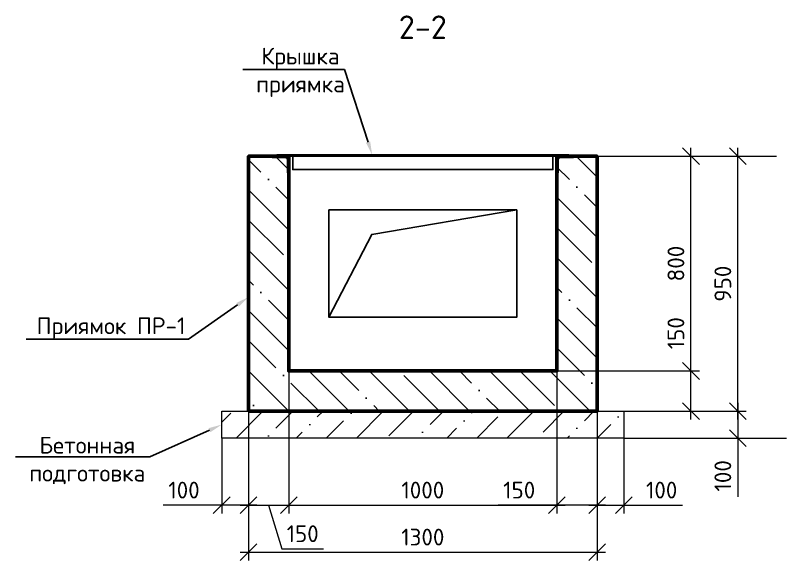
# Model space of a CAD drawing. Header units: millimetres. Extents: x 4377177 to 5189855, y -1123065 to -1017046.
# Drawn here: x 5141854 to 5144729, y -1095431 to -1093401 of the extents above; entities that cross this region are included whole.
import ezdxf
from ezdxf import colors
from ezdxf.entities.mleader import LeaderData, LeaderLine
from ezdxf.math import Vec2, Vec3

# ---------------------------------------------------------------- set-up
doc = ezdxf.new("R2010")
doc.units = ezdxf.units.MM
doc.layers.get('Defpoints').update_dxf_attribs({"color": 3})
for name, color, linetype, lineweight in [('второстепенные', 7, 'Continuous', 25), ('СПДС_ВЫНОСКИ', 7, 'Continuous', 18), ('СПДС_РАЗМЕРЫ', 7, 'Continuous', 18), ('Фундамент', 7, 'Continuous', 53), ('штриховка', 7, 'Continuous', 9)]:
    doc.layers.add(name, color=color, linetype=linetype, lineweight=lineweight)
doc.styles.add('ISOCPEUR', font='isocpeur.ttf')
doc.styles.add('ВНИПИТЕКСТ', font='isocpeui.ttf')
doc.styles.add('ГОСТ 2.304', font='isocpeur.ttf')
doc.dimstyles.new('СПДС$0', dxfattribs={"dimscale": 100, "dimtxt": 2.5, "dimasz": 2.5, "dimexe": 1.25, "dimexo": 0.004, "dimgap": 1, "dimtad": 1, "dimdec": 0, "dimtxsty": 'ВНИПИТЕКСТ', "dimblk": 'OBLIQUE', "dimcen": 0, "dimdle": 1.25, "dimclrd": 256, "dimclre": 256, "dimclrt": 256, "dimadec": 0, "dimazin": 2, "dimtfac": 1, "dimtdec": 0, "dimtmove": 1, "dimatfit": 3, "dimldrblk": 'NONE', "dimfxl": 1, "dimlwd": -1, "dimlwe": -1, "dimarcsym": 0})

# ---------------------------------------------------------------- blocks, each defined once
blk = doc.blocks.new('крышка')
at = {"ltscale": 50}
for points in [[(5156272.5, -1101388.9), (5156272.5, -1101393.9), (5155182.5, -1101393.9), (5155182.5, -1101388.9)], [(5155242.5, -1101393.9), (5156212.5, -1101393.9), (5156212.5, -1101443.9), (5155242.5, -1101443.9)]]:
    blk.add_lwpolyline(points, close=True, dxfattribs=at)
blk = doc.blocks.new('_Oblique')
at = {"color": 0, "linetype": 'ByBlock', "lineweight": -2}
blk.add_line((-0.5, -0.5), (0.5, 0.5), dxfattribs=at)
blk = doc.blocks.new('*D96')
at = {"layer": 'Defpoints', "color": 0, "linetype": 'Continuous', "ltscale": 0.166667, "transparency": 16777216}
for p in [(5144022.9, -1093924.9), (5144372.9, -1093924.9), (5143872.9, -1094724.9)]:
    blk.add_point(p, dxfattribs=at)
at = {"layer": 'СПДС_РАЗМЕРЫ', "linetype": 'Continuous', "ltscale": 0.166667, "transparency": 16777216}
for p, q in [((5144372.9, -1094756.2), (5144372.9, -1093893.7)), ((5144023, -1093924.9), (5144404.2, -1093924.9)), ((5143873, -1094724.9), (5144404.2, -1094724.9))]:
    blk.add_line(p, q, dxfattribs=at)
at = {"layer": 'СПДС_РАЗМЕРЫ', "linetype": 'Continuous', "ltscale": 0.166667, "transparency": 16777216, "xscale": 62.5, "yscale": 62.5, "zscale": 62.5}
for p, rotation in [((5144372.9, -1093924.9), 90), ((5144372.9, -1094724.9), 270)]:
    blk.add_blockref('_Oblique', p, dxfattribs=dict(at, rotation=rotation))
at = {"layer": 'СПДС_РАЗМЕРЫ', "linetype": 'Continuous', "ltscale": 0.166667, "transparency": 16777216, "insert": (5144316.7, -1094324.9), "char_height": 62.5, "attachment_point": 5, "rotation": 90, "style": 'ГОСТ 2.304'}
blk.add_mtext('800', dxfattribs=at)
blk = doc.blocks.new('_NONE')
blk = doc.blocks.new('*D97')
at = {"layer": 'Defpoints', "color": 0, "linetype": 'Continuous', "ltscale": 0.166667, "transparency": 16777216}
for p in [(5142722.9, -1094874.9), (5142622.9, -1094974.9), (5142622.9, -1095224.9)]:
    blk.add_point(p, dxfattribs=at)
at = {"layer": 'СПДС_РАЗМЕРЫ', "linetype": 'Continuous', "ltscale": 0.166667, "transparency": 16777216}
for p, q in [((5142722.9, -1094875), (5142722.9, -1095256.2)), ((5142622.9, -1094975), (5142622.9, -1095256.2)), ((5142622.9, -1095224.9), (5142404.2, -1095224.9)), ((5142754.2, -1095224.9), (5142622.9, -1095224.9))]:
    blk.add_line(p, q, dxfattribs=at)
at = {"layer": 'СПДС_РАЗМЕРЫ', "linetype": 'Continuous', "ltscale": 0.166667, "transparency": 16777216, "xscale": 62.5, "yscale": 62.5, "zscale": 62.5, "rotation": 180}
blk.add_blockref('_Oblique', (5142622.9, -1095224.9), dxfattribs=at)
at = {"layer": 'СПДС_РАЗМЕРЫ', "linetype": 'Continuous', "ltscale": 0.166667, "transparency": 16777216, "xscale": 62.5, "yscale": 62.5, "zscale": 62.5}
blk.add_blockref('_Oblique', (5142722.9, -1095224.9), dxfattribs=at)
at = {"layer": 'СПДС_РАЗМЕРЫ', "linetype": 'Continuous', "ltscale": 0.166667, "transparency": 16777216, "insert": (5142482.3, -1095168.7), "char_height": 62.5, "attachment_point": 5, "style": 'ГОСТ 2.304'}
blk.add_mtext('100', dxfattribs=at)
blk = doc.blocks.new('*D98')
at = {"layer": 'Defpoints', "color": 0, "linetype": 'Continuous', "ltscale": 0.166667, "transparency": 16777216}
for p in [(5142872.9, -1094724.9), (5142722.9, -1094874.9), (5142872.9, -1095224.9)]:
    blk.add_point(p, dxfattribs=at)
at = {"layer": 'СПДС_РАЗМЕРЫ', "linetype": 'Continuous', "ltscale": 0.166667, "transparency": 16777216}
for p, q in [((5142872.9, -1094725), (5142872.9, -1095256.2)), ((5142722.9, -1094875), (5142722.9, -1095256.2)), ((5142691.7, -1095224.9), (5142904.2, -1095224.9)), ((5142797.9, -1095224.9), (5142846.7, -1095387.4)), ((5142846.7, -1095387.4), (5143002.9, -1095387.4))]:
    blk.add_line(p, q, dxfattribs=at)
at = {"layer": 'СПДС_РАЗМЕРЫ', "linetype": 'Continuous', "ltscale": 0.166667, "transparency": 16777216, "xscale": 62.5, "yscale": 62.5, "zscale": 62.5, "rotation": 180}
blk.add_blockref('_Oblique', (5142722.9, -1095224.9), dxfattribs=at)
at = {"layer": 'СПДС_РАЗМЕРЫ', "linetype": 'Continuous', "ltscale": 0.166667, "transparency": 16777216, "xscale": 62.5, "yscale": 62.5, "zscale": 62.5}
blk.add_blockref('_Oblique', (5142872.9, -1095224.9), dxfattribs=at)
at = {"layer": 'СПДС_РАЗМЕРЫ', "linetype": 'Continuous', "ltscale": 0.166667, "transparency": 16777216, "insert": (5142924.8, -1095331.2), "char_height": 62.5, "attachment_point": 5, "style": 'ГОСТ 2.304'}
blk.add_mtext('150', dxfattribs=at)
blk = doc.blocks.new('*D99')
at = {"layer": 'Defpoints', "color": 0, "linetype": 'Continuous', "ltscale": 0.166667, "transparency": 16777216}
for p in [(5142872.9, -1094724.9), (5143872.9, -1094724.9), (5143872.9, -1095224.9)]:
    blk.add_point(p, dxfattribs=at)
at = {"layer": 'СПДС_РАЗМЕРЫ', "linetype": 'Continuous', "ltscale": 0.166667, "transparency": 16777216}
for p, q in [((5142872.9, -1094725), (5142872.9, -1095256.2)), ((5143872.9, -1094725), (5143872.9, -1095256.2)), ((5142841.7, -1095224.9), (5143904.2, -1095224.9))]:
    blk.add_line(p, q, dxfattribs=at)
at = {"layer": 'СПДС_РАЗМЕРЫ', "linetype": 'Continuous', "ltscale": 0.166667, "transparency": 16777216, "xscale": 62.5, "yscale": 62.5, "zscale": 62.5, "rotation": 180}
blk.add_blockref('_Oblique', (5142872.9, -1095224.9), dxfattribs=at)
at = {"layer": 'СПДС_РАЗМЕРЫ', "linetype": 'Continuous', "ltscale": 0.166667, "transparency": 16777216, "xscale": 62.5, "yscale": 62.5, "zscale": 62.5}
blk.add_blockref('_Oblique', (5143872.9, -1095224.9), dxfattribs=at)
at = {"layer": 'СПДС_РАЗМЕРЫ', "linetype": 'Continuous', "ltscale": 0.166667, "transparency": 16777216, "insert": (5143372.9, -1095168.7), "char_height": 62.5, "attachment_point": 5, "style": 'ГОСТ 2.304'}
blk.add_mtext('1000', dxfattribs=at)
blk = doc.blocks.new('*D93')
at = {"layer": 'Defpoints', "color": 0, "linetype": 'Continuous', "ltscale": 0.166667, "transparency": 16777216}
for p in [(5143872.9, -1094724.9), (5144022.9, -1094874.9), (5143872.9, -1095224.9)]:
    blk.add_point(p, dxfattribs=at)
at = {"layer": 'СПДС_РАЗМЕРЫ', "linetype": 'Continuous', "ltscale": 0.166667, "transparency": 16777216}
for p, q in [((5143872.9, -1094725), (5143872.9, -1095256.2)), ((5144022.9, -1094875), (5144022.9, -1095256.2)), ((5143872.9, -1095224.9), (5143654.2, -1095224.9)), ((5144054.2, -1095224.9), (5143872.9, -1095224.9))]:
    blk.add_line(p, q, dxfattribs=at)
at = {"layer": 'СПДС_РАЗМЕРЫ', "linetype": 'Continuous', "ltscale": 0.166667, "transparency": 16777216, "xscale": 62.5, "yscale": 62.5, "zscale": 62.5, "rotation": 180}
blk.add_blockref('_Oblique', (5143872.9, -1095224.9), dxfattribs=at)
at = {"layer": 'СПДС_РАЗМЕРЫ', "linetype": 'Continuous', "ltscale": 0.166667, "transparency": 16777216, "xscale": 62.5, "yscale": 62.5, "zscale": 62.5}
blk.add_blockref('_Oblique', (5144022.9, -1095224.9), dxfattribs=at)
at = {"layer": 'СПДС_РАЗМЕРЫ', "linetype": 'Continuous', "ltscale": 0.166667, "transparency": 16777216, "insert": (5143732.3, -1095168.7), "char_height": 62.5, "attachment_point": 5, "style": 'ГОСТ 2.304'}
blk.add_mtext('150', dxfattribs=at)
blk = doc.blocks.new('*D100')
at = {"layer": 'Defpoints', "color": 0, "linetype": 'Continuous', "ltscale": 0.166667, "transparency": 16777216}
for p in [(5142722.9, -1094874.9), (5144022.9, -1094874.9), (5144022.9, -1095399.9)]:
    blk.add_point(p, dxfattribs=at)
at = {"layer": 'СПДС_РАЗМЕРЫ', "linetype": 'Continuous', "ltscale": 0.166667, "transparency": 16777216}
for p, q in [((5142722.9, -1094875), (5142722.9, -1095431.2)), ((5144022.9, -1094875), (5144022.9, -1095431.2)), ((5142691.7, -1095399.9), (5144054.2, -1095399.9))]:
    blk.add_line(p, q, dxfattribs=at)
at = {"layer": 'СПДС_РАЗМЕРЫ', "linetype": 'Continuous', "ltscale": 0.166667, "transparency": 16777216, "xscale": 62.5, "yscale": 62.5, "zscale": 62.5, "rotation": 180}
blk.add_blockref('_Oblique', (5142722.9, -1095399.9), dxfattribs=at)
at = {"layer": 'СПДС_РАЗМЕРЫ', "linetype": 'Continuous', "ltscale": 0.166667, "transparency": 16777216, "xscale": 62.5, "yscale": 62.5, "zscale": 62.5}
blk.add_blockref('_Oblique', (5144022.9, -1095399.9), dxfattribs=at)
at = {"layer": 'СПДС_РАЗМЕРЫ', "linetype": 'Continuous', "ltscale": 0.166667, "transparency": 16777216, "insert": (5143372.9, -1095343.7), "char_height": 62.5, "attachment_point": 5, "style": 'ГОСТ 2.304'}
blk.add_mtext('1300', dxfattribs=at)
blk = doc.blocks.new('*D94')
at = {"layer": 'Defpoints', "color": 0, "linetype": 'Continuous', "ltscale": 0.166667, "transparency": 16777216}
for p in [(5144022.9, -1094874.9), (5144122.9, -1094974.9), (5144122.9, -1095224.9)]:
    blk.add_point(p, dxfattribs=at)
at = {"layer": 'СПДС_РАЗМЕРЫ', "linetype": 'Continuous', "ltscale": 0.166667, "transparency": 16777216}
for p, q in [((5144022.9, -1094875), (5144022.9, -1095256.2)), ((5144122.9, -1094975), (5144122.9, -1095256.2)), ((5143991.7, -1095224.9), (5144122.9, -1095224.9)), ((5144122.9, -1095224.9), (5144341.7, -1095224.9))]:
    blk.add_line(p, q, dxfattribs=at)
at = {"layer": 'СПДС_РАЗМЕРЫ', "linetype": 'Continuous', "ltscale": 0.166667, "transparency": 16777216, "xscale": 62.5, "yscale": 62.5, "zscale": 62.5, "rotation": 180}
blk.add_blockref('_Oblique', (5144022.9, -1095224.9), dxfattribs=at)
at = {"layer": 'СПДС_РАЗМЕРЫ', "linetype": 'Continuous', "ltscale": 0.166667, "transparency": 16777216, "xscale": 62.5, "yscale": 62.5, "zscale": 62.5}
blk.add_blockref('_Oblique', (5144122.9, -1095224.9), dxfattribs=at)
at = {"layer": 'СПДС_РАЗМЕРЫ', "linetype": 'Continuous', "ltscale": 0.166667, "transparency": 16777216, "insert": (5144263.5, -1095168.7), "char_height": 62.5, "attachment_point": 5, "style": 'ГОСТ 2.304'}
blk.add_mtext('100', dxfattribs=at)
blk = doc.blocks.new('*D101')
at = {"layer": 'Defpoints', "color": 0, "linetype": 'Continuous', "ltscale": 0.166667, "transparency": 16777216}
for p in [(5144122.9, -1094874.9), (5144122.9, -1094974.9), (5144547.9, -1094974.9)]:
    blk.add_point(p, dxfattribs=at)
at = {"layer": 'СПДС_РАЗМЕРЫ', "linetype": 'Continuous', "ltscale": 0.166667, "transparency": 16777216}
for p, q in [((5144547.9, -1094843.7), (5144547.9, -1094974.9)), ((5144123, -1094874.9), (5144579.2, -1094874.9)), ((5144123, -1094974.9), (5144579.2, -1094974.9)), ((5144547.9, -1094974.9), (5144547.9, -1095193.7))]:
    blk.add_line(p, q, dxfattribs=at)
at = {"layer": 'СПДС_РАЗМЕРЫ', "linetype": 'Continuous', "ltscale": 0.166667, "transparency": 16777216, "xscale": 62.5, "yscale": 62.5, "zscale": 62.5}
for p, rotation in [((5144547.9, -1094874.9), 90), ((5144547.9, -1094974.9), 270)]:
    blk.add_blockref('_Oblique', p, dxfattribs=dict(at, rotation=rotation))
at = {"layer": 'СПДС_РАЗМЕРЫ', "linetype": 'Continuous', "ltscale": 0.166667, "transparency": 16777216, "insert": (5144491.7, -1095115.6), "char_height": 62.5, "attachment_point": 5, "rotation": 90, "style": 'ГОСТ 2.304'}
blk.add_mtext('100', dxfattribs=at)
blk = doc.blocks.new('*D102')
at = {"layer": 'Defpoints', "color": 0, "linetype": 'Continuous', "ltscale": 0.166667, "transparency": 16777216}
for p in [(5144022.9, -1093924.9), (5144547.9, -1093924.9), (5144122.9, -1094874.9)]:
    blk.add_point(p, dxfattribs=at)
at = {"layer": 'СПДС_РАЗМЕРЫ', "linetype": 'Continuous', "ltscale": 0.166667, "transparency": 16777216}
for p, q in [((5144547.9, -1094906.2), (5144547.9, -1093893.7)), ((5144023, -1093924.9), (5144579.2, -1093924.9)), ((5144123, -1094874.9), (5144579.2, -1094874.9))]:
    blk.add_line(p, q, dxfattribs=at)
at = {"layer": 'СПДС_РАЗМЕРЫ', "linetype": 'Continuous', "ltscale": 0.166667, "transparency": 16777216, "xscale": 62.5, "yscale": 62.5, "zscale": 62.5}
for p, rotation in [((5144547.9, -1093924.9), 90), ((5144547.9, -1094874.9), 270)]:
    blk.add_blockref('_Oblique', p, dxfattribs=dict(at, rotation=rotation))
at = {"layer": 'СПДС_РАЗМЕРЫ', "linetype": 'Continuous', "ltscale": 0.166667, "transparency": 16777216, "insert": (5144491.7, -1094399.9), "char_height": 62.5, "attachment_point": 5, "rotation": 90, "style": 'ГОСТ 2.304'}
blk.add_mtext('950', dxfattribs=at)
blk = doc.blocks.new('*D95')
at = {"layer": 'Defpoints', "color": 0, "linetype": 'Continuous', "ltscale": 0.166667, "transparency": 16777216}
for p in [(5143872.9, -1094724.9), (5144372.9, -1094724.9), (5144122.9, -1094874.9)]:
    blk.add_point(p, dxfattribs=at)
at = {"layer": 'СПДС_РАЗМЕРЫ', "linetype": 'Continuous', "ltscale": 0.166667, "transparency": 16777216}
for p, q in [((5144372.9, -1094724.9), (5144372.9, -1094506.2)), ((5143873, -1094724.9), (5144404.2, -1094724.9)), ((5144372.9, -1094906.2), (5144372.9, -1094724.9)), ((5144123, -1094874.9), (5144404.2, -1094874.9))]:
    blk.add_line(p, q, dxfattribs=at)
at = {"layer": 'СПДС_РАЗМЕРЫ', "linetype": 'Continuous', "ltscale": 0.166667, "transparency": 16777216, "xscale": 62.5, "yscale": 62.5, "zscale": 62.5}
for p, rotation in [((5144372.9, -1094724.9), 90), ((5144372.9, -1094874.9), 270)]:
    blk.add_blockref('_Oblique', p, dxfattribs=dict(at, rotation=rotation))
at = {"layer": 'СПДС_РАЗМЕРЫ', "linetype": 'Continuous', "ltscale": 0.166667, "transparency": 16777216, "insert": (5144316.7, -1094584.3), "char_height": 62.5, "attachment_point": 5, "rotation": 90, "style": 'ГОСТ 2.304'}
blk.add_mtext('150', dxfattribs=at)

msp = doc.modelspace()

# ---------------------------------------------------------------- hatches: boundary and pattern name
at = {"layer": 'второстепенные', "ltscale": 50}
h = msp.add_hatch(dxfattribs=at)
h.set_pattern_fill('ANSI35', color=256, scale=25, angle=90)
h.set_pattern_definition([(135, (-13469.7, 7556.33), (-112.2532015, -112.2532015), []), (135, (-13469.7, 7668.59), (-112.2532015, -112.2532015), [198.4375, -39.6875, 0, -39.6875])])
h.paths.add_polyline_path([(5142722.9, -1094874.9), (5142722.9, -1093924.9), (5142872.9, -1093924.9), (5142872.9, -1094724.9), (5143872.9, -1094724.9), (5143872.9, -1093924.9), (5144022.9, -1093924.9), (5144022.9, -1094874.9)])
at = {"layer": 'штриховка', "ltscale": 50}
h = msp.add_hatch(dxfattribs=at)
h.set_pattern_fill('ANSI36', color=256, scale=25)
h.set_pattern_definition([(45, (-13469.7, 7556.33), (42.0949506, 154.3481521), [198.4375, -39.6875, 0, -39.6875])])
h.paths.add_polyline_path([(5142622.9, -1094874.9), (5144122.9, -1094874.9), (5144122.9, -1094974.9), (5142622.9, -1094974.9)])

# ---------------------------------------------------------------- linework, layer by layer
at = {"layer": 'второстепенные', "ltscale": 50}
for points in [[(5142809.9, -1093924.9), (5142872.9, -1093924.9), (5142872.9, -1093987.9), (5142870.2, -1093987.9, -0.414214), (5142867.9, -1093985.6), (5142867.9, -1093936.9, 0.414214), (5142860.9, -1093929.9), (5142812.2, -1093929.9, -0.414214), (5142809.9, -1093927.6)], [(5143935.9, -1093924.9), (5143872.9, -1093924.9), (5143872.9, -1093987.9), (5143875.6, -1093987.9, 0.414214), (5143877.9, -1093985.6), (5143877.9, -1093936.9, -0.414214), (5143884.9, -1093929.9), (5143933.6, -1093929.9, 0.414214), (5143935.9, -1093927.6)]]:
    msp.add_lwpolyline(points, format="xyb", close=True, dxfattribs=at)
msp.add_lwpolyline([(5143022.9, -1094124.9), (5143722.9, -1094124.9), (5143722.9, -1094524.9), (5143022.9, -1094524.9)], close=True, dxfattribs=at)
msp.add_lwpolyline([(5143022.9, -1094524.9), (5143182.5, -1094216.1), (5143722.9, -1094124.9)], dxfattribs=at)
at = {"layer": 'СПДС_ВЫНОСКИ'}
for points in [[(5144549.8, -1093924.9), (5144691.9, -1093924.9)], [(5144122.9, -1094974.9), (5144729.4, -1094974.9)]]:
    msp.add_lwpolyline(points, dxfattribs=at)
at = {"layer": 'Фундамент', "linetype": 'Continuous', "ltscale": 0.083333}
msp.add_lwpolyline([(5142722.9, -1094874.9), (5142722.9, -1093924.9), (5142872.9, -1093924.9), (5142872.9, -1094724.9), (5143872.9, -1094724.9), (5143872.9, -1093924.9), (5144022.9, -1093924.9), (5144022.9, -1094874.9)], close=True, dxfattribs=at)
at = {"layer": 'штриховка', "ltscale": 0.083333}
msp.add_lwpolyline([(5142622.9, -1094874.9), (5144122.9, -1094874.9), (5144122.9, -1094974.9), (5142622.9, -1094974.9)], close=True, dxfattribs=at)

# ---------------------------------------------------------------- block references
at = {"layer": 'второстепенные'}
msp.add_blockref('крышка', (-12354.6, 7468.9), dxfattribs=at)

# ---------------------------------------------------------------- texts
at = {"layer": 'СПДС_РАЗМЕРЫ', "ltscale": 50, "insert": (5143372.9, -1093444.4), "char_height": 87.5, "attachment_point": 5, "style": 'ГОСТ 2.304'}
msp.add_mtext_dynamic_manual_height_columns('2-2', width=281.4, gutter_width=62500, heights=[0], dxfattribs=at)

# ---------------------------------------------------------------- dimensions: what is measured, and where the dimension line sits
at = {"layer": 'СПДС_РАЗМЕРЫ', "linetype": 'Continuous', "ltscale": 0.166667}
for base, p1, p2, angle, override, picture, middle in [((5144372.9, -1093924.9), (5143872.9, -1094724.9), (5144022.9, -1093924.9), 90, {"dimscale": 25, "dimtxsty": 'ГОСТ 2.304'}, '*D96', (5144316.7, -1094324.9)), ((5144547.9, -1093924.9), (5144122.9, -1094874.9), (5144022.9, -1093924.9), 90, {"dimscale": 25, "dimtxsty": 'ГОСТ 2.304'}, '*D102', (5144491.7, -1094399.9)), ((5144372.9, -1094724.9), (5144122.9, -1094874.9), (5143872.9, -1094724.9), 270, {"dimscale": 25, "dimtxsty": 'ГОСТ 2.304', "dimtmove": 0}, '*D95', (5144316.7, -1094584.3)), ((5144547.9, -1094974.9), (5144122.9, -1094874.9), (5144122.9, -1094974.9), 90, {"dimscale": 25, "dimtxsty": 'ГОСТ 2.304', "dimtmove": 0}, '*D101', (5144491.7, -1095115.6)), ((5144122.9, -1095224.9), (5144022.9, -1094874.9), (5144122.9, -1094974.9), 180, {"dimscale": 25, "dimtxsty": 'ГОСТ 2.304', "dimtmove": 0}, '*D94', (5144263.5, -1095168.7))]:
    dim = msp.add_linear_dim(base=base, p1=p1, p2=p2, angle=angle, dimstyle='СПДС$0', override=override, dxfattribs=at)
    dim.commit()
    dim.dimension.update_dxf_attribs({"geometry": picture, "text_midpoint": middle})
for base, p1, p2, override, picture, middle in [((5142872.9, -1095224.9), (5142722.9, -1094874.9), (5142872.9, -1094724.9), {"dimscale": 25, "dimtxsty": 'ГОСТ 2.304'}, '*D98', (5142871.7, -1095331.2)), ((5143872.9, -1095224.9), (5142872.9, -1094724.9), (5143872.9, -1094724.9), {"dimscale": 25, "dimtxsty": 'ГОСТ 2.304'}, '*D99', (5143372.9, -1095168.7)), ((5143872.9, -1095224.9), (5144022.9, -1094874.9), (5143872.9, -1094724.9), {"dimscale": 25, "dimtxsty": 'ГОСТ 2.304', "dimtmove": 0}, '*D93', (5143732.3, -1095168.7)), ((5142622.9, -1095224.9), (5142722.9, -1094874.9), (5142622.9, -1094974.9), {"dimscale": 25, "dimtxsty": 'ГОСТ 2.304', "dimtmove": 0}, '*D97', (5142482.3, -1095168.7)), ((5144022.9, -1095399.9), (5142722.9, -1094874.9), (5144022.9, -1094874.9), {"dimscale": 25, "dimtxsty": 'ГОСТ 2.304'}, '*D100', (5143372.9, -1095343.7))]:
    dim = msp.add_linear_dim(base=base, p1=p1, p2=p2, dimstyle='СПДС$0', override=override, dxfattribs=at)
    dim.commit()
    dim.dimension.update_dxf_attribs({"geometry": picture, "text_midpoint": middle})

# ---------------------------------------------------------------- leaders
at = {"layer": 'СПДС_ВЫНОСКИ', "ltscale": 50}
ml = msp.add_multileader_mtext('Standard', dxfattribs=at)
ml.set_content('Крышка\\Pприямка', color=256, style='ISOCPEUR')
ml.set_leader_properties()
ml.build(insert=Vec2(0, 0))
ml.multileader.update_dxf_attribs({"text_left_attachment_type": 6, "text_right_attachment_type": 6, "dogleg_length": 0.36, "arrow_head_size": 50, "scale": 25})
ctx = ml.context
ctx.base_point, ctx.scale, ctx.char_height, ctx.arrow_head_size, ctx.landing_gap_size, ctx.plane_origin = Vec3(5142761.4, -1093602), 25, 62.5, 50, 2.25, Vec3(5140640.4, -1093050.4)
ctx.left_attachment, ctx.right_attachment, ctx.text_align_type = 6, 6, 1
notes = []
notes.append((ctx, [(1, (1, 1, 0), (5143081.1, -1093602), (-1, 0), 9, [(0, [(5143184, -1093919.9)], 0, [])])]))
ctx.mtext.insert, ctx.mtext.alignment, ctx.mtext.flow_direction = Vec3(5142916.8, -1093520.7), 2, 5
ml = msp.add_multileader_mtext('Standard', dxfattribs=at)
ml.set_content('Приямок ПР-1', color=256, style='ISOCPEUR')
ml.set_leader_properties()
ml.build(insert=Vec2(0, 0))
ml.multileader.update_dxf_attribs({"text_left_attachment_type": 6, "text_right_attachment_type": 6, "dogleg_length": 0.36, "arrow_head_size": 50, "scale": 25})
ctx = ml.context
ctx.base_point, ctx.scale, ctx.char_height, ctx.arrow_head_size, ctx.landing_gap_size, ctx.plane_origin = Vec3(5141966.6, -1094606.7), 25, 62.5, 50, 2.25, Vec3(5140221.4, -1094274.5)
ctx.left_attachment, ctx.right_attachment, ctx.text_align_type = 6, 6, 2
notes.append((ctx, [(1, (1, 1, 0), (5142498.8, -1094606.7), (-1, 0), 9, [(0, [(5142722.9, -1094449.8)], 0, [])])]))
ctx.mtext.insert, ctx.mtext.alignment, ctx.mtext.flow_direction = Vec3(5142487.6, -1094525.5), 3, 5
ml = msp.add_multileader_mtext('Standard', dxfattribs=at)
ml.set_content('Бетонная\\Pподготовка', color=256, style='ISOCPEUR')
ml.set_leader_properties()
ml.build(insert=Vec2(0, 0))
ml.multileader.update_dxf_attribs({"text_left_attachment_type": 6, "text_right_attachment_type": 6, "dogleg_length": 0.36, "arrow_head_size": 50, "scale": 25})
ctx = ml.context
ctx.base_point, ctx.scale, ctx.char_height, ctx.arrow_head_size, ctx.landing_gap_size, ctx.plane_origin = Vec3(5141897.6, -1095045.1), 25, 62.5, 50, 2.25, Vec3(5140077.4, -1095091.3)
ctx.left_attachment, ctx.right_attachment, ctx.text_align_type = 6, 6, 1
notes.append((ctx, [(1, (1, 1, 0), (5142354.9, -1095045.1), (-1, 0), 9, [(0, [(5142622.9, -1094924.9)], 0, [])])]))
ctx.mtext.insert, ctx.mtext.alignment, ctx.mtext.flow_direction = Vec3(5142121.7, -1094970.1), 2, 5
for ctx, leaders in notes:
    for number, flags, end, landing, length, lines in leaders:
        leader = LeaderData()
        leader.index, (leader.has_last_leader_line, leader.has_dogleg_vector, leader.attachment_direction) = number, flags
        leader.last_leader_point, leader.dogleg_vector, leader.dogleg_length = Vec3(end), Vec3(landing), length
        for number, points, colour, breaks in lines:
            line = LeaderLine()
            line.index, line.vertices, line.color, line.breaks = number, Vec3.list(points), colors.encode_raw_color(colour), breaks
            leader.lines.append(line)
        ctx.leaders.append(leader)

doc.saveas('drawing.dxf')
